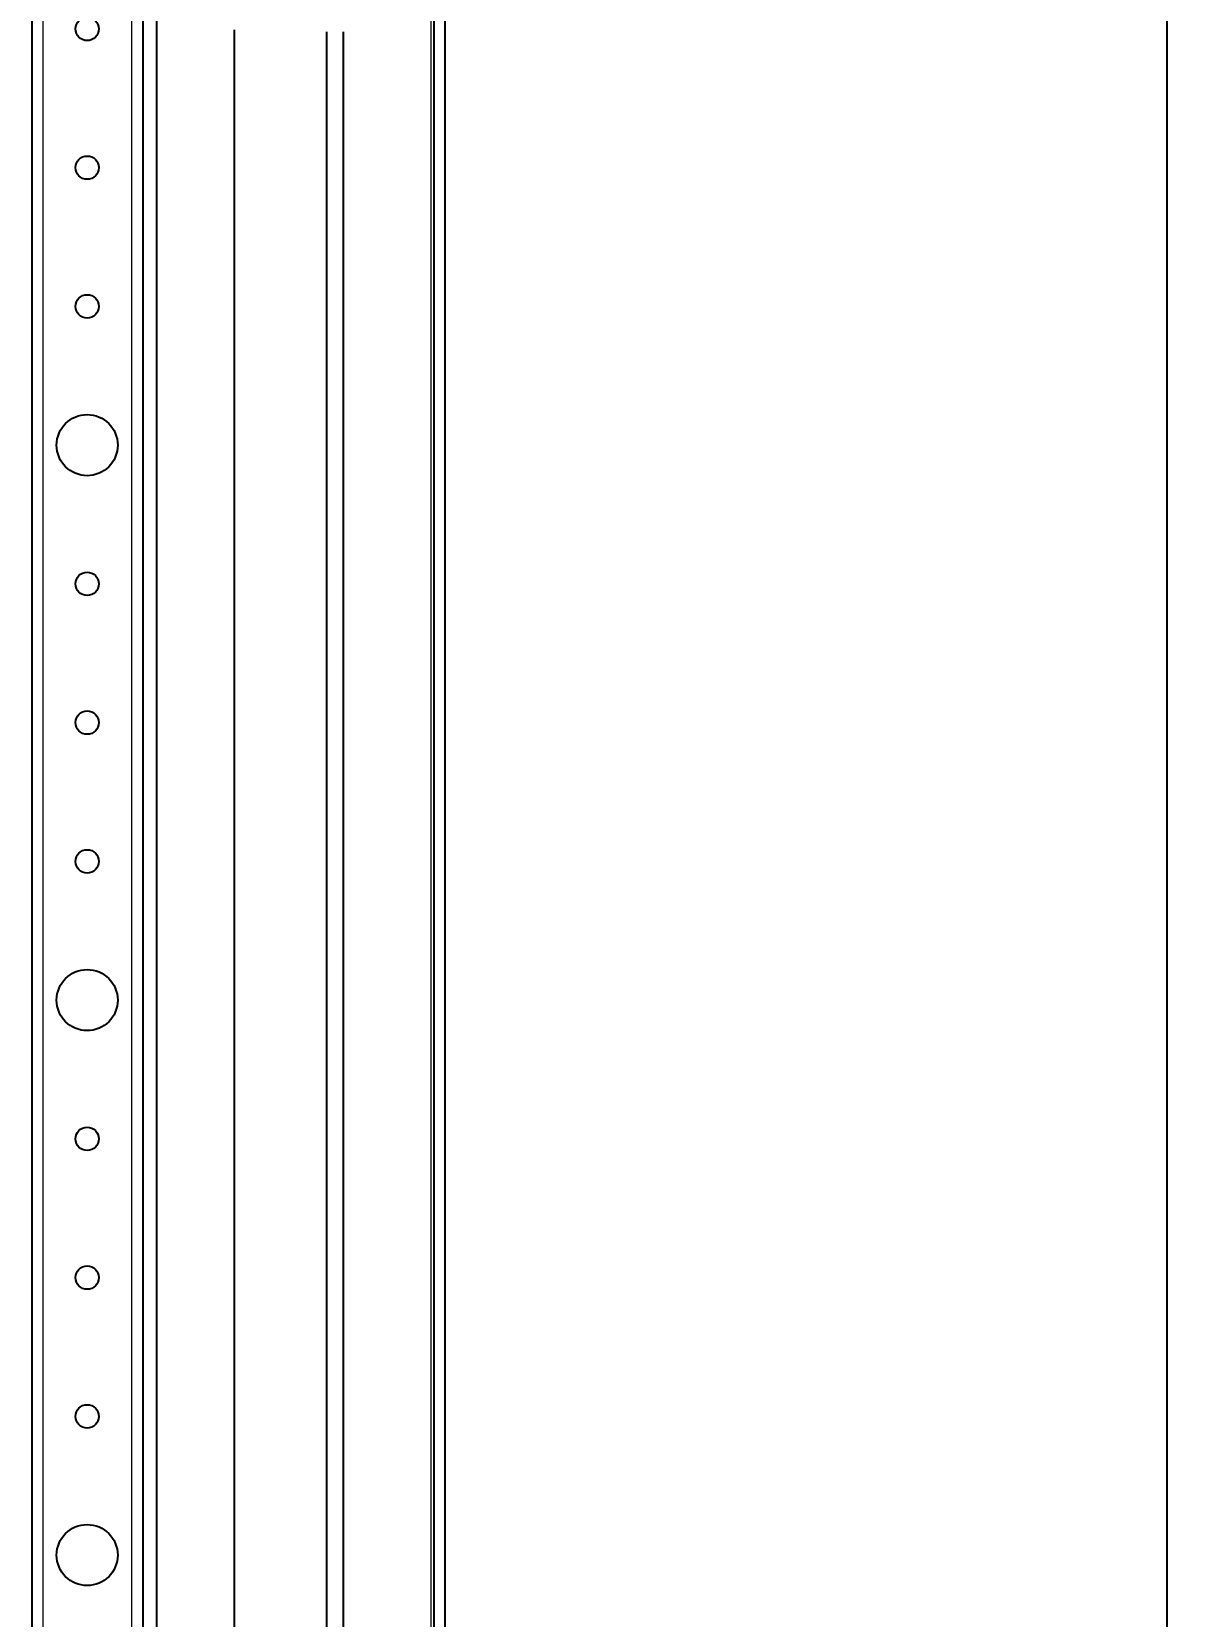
# Model space of a CAD drawing. Header units: millimetres. Extents: x -460 to 1472, y -1011 to 1043.
# Drawn here: x 1265.8 to 1471.9, y -606 to -320.5 of the extents above; entities that cross this region are included whole.
import ezdxf

# ---------------------------------------------------------------- set-up
doc = ezdxf.new("R2010")
doc.units = ezdxf.units.MM
doc.layers.add('FORMAT', color=7, linetype='Continuous')
doc.styles.add('SLDTEXTSTYLE0', font='TXT', dxfattribs={"width": 0.75})
doc.dimstyles.new('SLDDIMSTYLE0', dxfattribs={"dimtxt": 20, "dimasz": 10, "dimexe": 0, "dimexo": 0.0625, "dimgap": 5, "dimtad": 2, "dimdec": 1, "dimrnd": 1e-09, "dimzin": 12, "dimdsep": 46, "dimtxsty": 'SLDTEXTSTYLE0', "dimsah": 1, "dimcen": 0.09, "dimadec": 0, "dimazin": 3, "dimtfac": 1, "dimtofl": 0, "dimtmove": 0, "dimatfit": 3, "dimfxl": 0, "dimfrac": 2, "dimtolj": 1, "dimtzin": 12, "dimarcsym": 0})

# ---------------------------------------------------------------- blocks, each defined once
blk = doc.blocks.new('_D_5')
at = {"layer": 'FORMAT'}
for p, q in [((1332.32, 771.03), (1471.32, 771.03)), ((1470.32, 771.03), (1470.32, -760.97)), ((1332.32, -760.97), (1471.32, -760.97))]:
    blk.add_line(p, q, dxfattribs=at)
for points in [[(1470.32, 771.03), (1468.78, 761.03), (1471.86, 761.03)], [(1470.32, -760.97), (1471.86, -750.97), (1468.78, -750.97)]]:
    blk.add_solid(points, dxfattribs=at)
at = {"layer": 'FORMAT', "insert": (1444.54, -24.53), "char_height": 20, "attachment_point": 1, "rotation": 90, "style": 'SLDTEXTSTYLE0'}
blk.add_mtext('1532', dxfattribs=at)

msp = doc.modelspace()

# ---------------------------------------------------------------- linework, layer by layer
at = {"color": 7, "linetype": 'Continuous', "lineweight": 25}
for p, q in [((1338.31, -872.47), (1338.31, 882.53)), ((1340.31, -872.47), (1340.31, 882.53)), ((1288.31, 849.53), (1288.31, -839.47)), ((1265.81, 822.53), (1265.81, -812.47)), ((1285.81, 822.53), (1285.81, -812.47)), ((1302.31, -320.15), (1302.31, -739.97)), ((1319.01, -728.97), (1319.01, -320.47)), ((1322.01, -728.97), (1322.01, -320.47))]:
    msp.add_line(p, q, dxfattribs=at)
at = {"color": 8, "linetype": 'Continuous', "lineweight": 18}
for p, q in [((1337.71, 879.93), (1337.71, -869.87)), ((1267.81, 822.53), (1267.81, -812.47)), ((1283.81, 822.53), (1283.81, -812.47))]:
    msp.add_line(p, q, dxfattribs=at)
at = {"color": 7, "linetype": 'Continuous', "lineweight": 25}
for centre, radius in [((1275.81, -319.97), 2.1), ((1275.81, -344.97), 2.1), ((1275.81, -369.97), 2.1), ((1275.81, -394.97), 5.5), ((1275.81, -419.97), 2.1), ((1275.81, -444.97), 2.1), ((1275.81, -469.97), 2.1), ((1275.81, -494.97), 5.5), ((1275.81, -519.97), 2.1), ((1275.81, -544.97), 2.1), ((1275.81, -569.97), 2.1), ((1275.81, -594.97), 5.5)]:
    msp.add_circle(centre, radius, dxfattribs=at)

# ---------------------------------------------------------------- dimensions: what is measured, and where the dimension line sits
at = {"layer": 'FORMAT'}
dim = msp.add_linear_dim(base=(1470.32, -760.97), p1=(1332.31, 771.03), p2=(1332.31, -760.97), angle=90, dimstyle='SLDDIMSTYLE0', dxfattribs=at)
dim.commit()
dim.dimension.update_dxf_attribs({"geometry": '_D_5', "text_midpoint": (1470.32, 5.03), "dimtype": 160})

doc.saveas('drawing.dxf')
